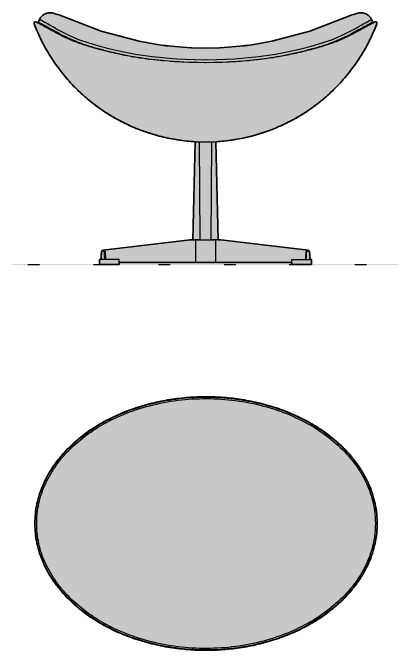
# Model space of a CAD drawing. Header units: millimetres. Extents: x 0 to 1281, y -640 to 417.
# Drawn here: x 0 to 639, y -640 to 417 of the extents above; entities that cross this region are included whole.
import ezdxf

# ---------------------------------------------------------------- set-up
doc = ezdxf.new("R2010")
doc.units = ezdxf.units.MM
doc.linetypes.add('Dots', pattern=[1, 0, -1])
doc.layers.add('Blocks', color=7, linetype='Continuous')
doc.layers.add('Blocks$Fill', color=7, linetype='Continuous', true_color=0xffffff)
for name, color, linetype, lineweight, true_color in [('Blocks$Inner', 7, 'Continuous', 25, 0x007f00), ('Blocks$Outline', 7, 'Continuous', 35, 0xff3f3f), ('Groud', 7, 'Dots', 25, 0x243775)]:
    doc.layers.add(name, color=color, linetype=linetype, lineweight=lineweight, true_color=true_color)

# ---------------------------------------------------------------- blocks, each defined once
blk = doc.blocks.new('EGG Ottoman Top')
at = {"layer": 'Blocks$Fill'}
blk.add_hatch(color=256, dxfattribs=at).paths.add_polyline_path([(0, 0), (0.1, 4.7), (0.3, 9.4), (0.6, 14.1), (1.1, 18.9), (1.8, 23.7), (2.6, 28.5), (3.6, 33.4), (4.7, 38.2), (6, 43.1), (7.5, 48), (9.1, 52.9), (11, 57.8), (12.9, 62.7), (15.1, 67.6), (17.4, 72.5), (19.9, 77.3), (22.6, 82.2), (25.5, 87), (28.5, 91.8), (31.7, 96.5), (35.1, 101.2), (38.6, 105.8), (42.4, 110.4), (46.3, 115), (50.3, 119.4), (54.6, 123.8), (58.9, 128.2), (63.5, 132.4), (68.2, 136.6), (73, 140.7), (78, 144.7), (83.1, 148.6), (88.4, 152.4), (93.8, 156), (99.3, 159.6), (104.9, 163.1), (110.7, 166.5), (116.5, 169.7), (122.5, 172.8), (128.5, 175.8), (134.6, 178.7), (140.9, 181.5), (147.1, 184.1), (153.5, 186.6), (159.9, 189), (166.3, 191.2), (172.8, 193.4), (179.4, 195.3), (185.9, 197.2), (192.5, 198.9), (199.1, 200.5), (205.7, 202), (212.4, 203.3), (219, 204.5), (225.6, 205.6), (232.2, 206.6), (238.8, 207.4), (245.3, 208.1), (258.3, 209.2), (271.2, 209.9), (283.8, 210.1), (296.5, 209.9), (309.3, 209.2), (322.4, 208.2), (328.9, 207.4), (335.5, 206.6), (342.1, 205.6), (348.7, 204.5), (355.3, 203.3), (361.9, 202), (368.6, 200.5), (375.2, 198.9), (381.8, 197.2), (388.3, 195.3), (394.9, 193.4), (401.4, 191.2), (407.8, 189), (414.2, 186.6), (420.6, 184.1), (426.8, 181.5), (433, 178.7), (439.2, 175.9), (445.2, 172.8), (451.2, 169.7), (457, 166.5), (462.8, 163.1), (468.4, 159.6), (473.9, 156.1), (479.3, 152.4), (484.6, 148.6), (489.7, 144.7), (494.7, 140.7), (499.5, 136.6), (504.2, 132.4), (508.8, 128.2), (513.1, 123.8), (517.4, 119.4), (521.4, 115), (525.3, 110.4), (529, 105.8), (532.6, 101.2), (536, 96.5), (539.2, 91.8), (542.2, 87), (545.1, 82.2), (547.8, 77.3), (550.3, 72.5), (552.6, 67.6), (554.8, 62.7), (556.7, 57.8), (558.5, 52.9), (560.2, 48), (561.7, 43.1), (563, 38.2), (564.1, 33.4), (565.1, 28.5), (565.9, 23.7), (566.5, 18.9), (567.1, 14.1), (567.4, 9.4), (567.6, 4.7), (567.7, 0), (567.6, -4.7), (567.4, -9.4), (567.1, -14.1), (566.5, -18.9), (565.9, -23.7), (565.1, -28.5), (564.1, -33.4), (563, -38.2), (561.7, -43.1), (560.2, -48), (558.5, -52.9), (556.7, -57.8), (554.8, -62.7), (552.6, -67.6), (550.3, -72.5), (547.8, -77.3), (545.1, -82.2), (542.2, -87), (539.2, -91.7), (536, -96.5), (532.6, -101.2), (529, -105.8), (525.3, -110.4), (521.4, -115), (517.4, -119.4), (513.1, -123.8), (508.8, -128.2), (504.2, -132.4), (499.5, -136.6), (494.7, -140.7), (489.7, -144.7), (484.6, -148.6), (479.3, -152.3), (473.9, -156), (468.4, -159.6), (462.8, -163.1), (457, -166.5), (451.2, -169.7), (445.2, -172.8), (439.2, -175.8), (433, -178.7), (426.8, -181.5), (420.6, -184.1), (414.2, -186.6), (407.8, -189), (401.4, -191.2), (394.9, -193.3), (388.3, -195.3), (381.8, -197.2), (375.2, -198.9), (368.6, -200.5), (362, -202), (355.3, -203.3), (348.7, -204.5), (342.1, -205.6), (335.5, -206.6), (328.9, -207.4), (322.4, -208.1), (309.4, -209.2), (296.5, -209.9), (283.8, -210.1), (271.2, -209.9), (258.3, -209.2), (245.3, -208.1), (238.8, -207.4), (232.2, -206.6), (225.6, -205.6), (219, -204.5), (212.4, -203.3), (205.7, -202), (199.1, -200.5), (192.5, -198.9), (185.9, -197.2), (179.4, -195.3), (172.8, -193.3), (166.3, -191.2), (159.9, -189), (153.5, -186.6), (147.1, -184.1), (140.9, -181.5), (134.7, -178.7), (128.5, -175.8), (122.5, -172.8), (116.5, -169.7), (110.7, -166.5), (104.9, -163.1), (99.3, -159.6), (93.8, -156), (88.4, -152.3), (83.1, -148.6), (78, -144.7), (73, -140.7), (68.2, -136.6), (63.5, -132.4), (58.9, -128.2), (54.6, -123.8), (50.3, -119.4), (46.3, -115), (42.4, -110.4), (38.6, -105.8), (35.1, -101.2), (31.7, -96.5), (28.5, -91.8), (25.5, -87), (22.6, -82.2), (19.9, -77.3), (17.4, -72.5), (15.1, -67.6), (12.9, -62.7), (11, -57.8), (9.1, -52.9), (7.5, -48), (6, -43.1), (4.7, -38.2), (3.6, -33.4), (2.6, -28.5), (1.8, -23.7), (1.1, -18.9), (0.6, -14.1), (0.3, -9.4), (0.1, -4.7)], flags=0)
at = {"layer": 'Blocks$Inner'}
for points, weights, knots in [([(0, 0), (0, 210.1), (283.8, 210.1), (567.7, 210.1), (567.7, 0), (567.7, 0), (567.7, 0)], [1, 0.707106781187, 1, 0.707106781187, 1, 0.999997740487, 0.999995481008], [-6.283185, -6.283185, -6.283185, -4.712389, -4.712389, -3.141593, -3.141593, -3.141581, -3.141581, -3.141581]), ([(567.7, 0), (567.7, 0), (567.7, 0), (567.7, -210.1), (283.8, -210.1), (0, -210.1), (0, 0)], [0.999995481008, 0.999997740487, 1, 0.707106781187, 1, 0.707106781187, 1], [-3.141581, -3.141581, -3.141581, -3.141568, -3.141568, -1.570772, -1.570772, 0.000024, 0.000024, 0.000024])]:
    blk.add_rational_spline(points, weights, degree=2, knots=knots, dxfattribs=at)
for points, knots in [([(0.5, 0), (0.5, 8), (1.1, 16), (4.1, 35.3), (7.1, 46.4), (15.5, 68.2), (20.9, 78.9), (33.9, 99.4), (41.6, 109.3), (59, 128), (68.7, 136.8), (89.9, 153.2), (101.4, 160.8), (125.9, 174.4), (139, 180.5), (166.2, 191), (180.3, 195.4), (209.5, 202.6), (224.4, 205.2), (254.7, 208.8), (270.1, 209.7), (300.8, 209.5), (316.1, 208.5), (346.4, 204.7), (361.3, 201.9), (390.3, 194.6), (404.4, 190), (431.5, 179.3), (444.4, 173.1), (468.7, 159.2), (480.1, 151.6), (501.1, 135), (510.7, 126.1), (527.7, 107.3), (535.2, 97.3), (548, 76.7), (553.2, 66), (561.3, 44.1), (564.1, 33), (566.7, 14.5), (567.2, 7.2), (567.2, 0)], [-6.283185, -6.283185, -6.283185, -6.283185, -6.168324, -6.168324, -6.005931, -6.005931, -5.843538, -5.843538, -5.681144, -5.681144, -5.518751, -5.518751, -5.356358, -5.356358, -5.193965, -5.193965, -5.031572, -5.031572, -4.869178, -4.869178, -4.706785, -4.706785, -4.544392, -4.544392, -4.381999, -4.381999, -4.219605, -4.219605, -4.057212, -4.057212, -3.894819, -3.894819, -3.732426, -3.732426, -3.570033, -3.570033, -3.407639, -3.407639, -3.245246, -3.245246, -3.141582, -3.141582, -3.141582, -3.141582]), ([(3, 0), (3, 7), (3.5, 14), (6, 32.3), (8.8, 43.5), (16.9, 65.3), (22.2, 76), (34.8, 96.2), (42, 105.9), (57.8, 123.2), (66, 131), (83.9, 145.7), (93.6, 152.6), (114.2, 165.3), (125.1, 171.1), (150.1, 182.5), (164.5, 187.8), (194.2, 196.6), (209.6, 200.1), (241, 205), (256.9, 206.5), (289, 207.4), (305.1, 206.8), (336.8, 203.7), (352.5, 201.1), (383.1, 194.1), (398, 189.6), (426.4, 178.8), (439.9, 172.5), (465.2, 158.5), (476.9, 150.8), (498.3, 134.1), (508.1, 125.1), (525.4, 106.3), (532.9, 96.4), (545.6, 75.9), (550.8, 65.3), (558.8, 43.7), (561.6, 32.7), (564.2, 14.4), (564.7, 7.2), (564.7, 0)], [-6.283185, -6.283185, -6.283185, -6.283185, -6.180992, -6.180992, -6.01601, -6.01601, -5.851799, -5.851799, -5.692451, -5.692451, -5.549418, -5.549418, -5.406385, -5.406385, -5.263352, -5.263352, -5.092577, -5.092577, -4.921803, -4.921803, -4.751029, -4.751029, -4.580254, -4.580254, -4.40948, -4.40948, -4.238705, -4.238705, -4.069076, -4.069076, -3.902121, -3.902121, -3.736045, -3.736045, -3.571973, -3.571973, -3.409194, -3.409194, -3.246303, -3.246303, -3.141582, -3.141582, -3.141582, -3.141582]), ([(567.2, 0), (567.2, -7.2), (566.7, -14.5), (564.1, -32.9), (561.3, -44.1), (553.2, -66), (548, -76.7), (535.2, -97.3), (527.7, -107.3), (510.7, -126.1), (501.1, -135), (480.1, -151.6), (468.7, -159.2), (444.4, -173.1), (431.5, -179.3), (404.4, -190), (390.3, -194.6), (361.3, -201.9), (346.4, -204.7), (316.1, -208.5), (300.8, -209.5), (270.1, -209.6), (254.7, -208.8), (224.4, -205.2), (209.5, -202.6), (180.3, -195.4), (166.2, -191), (139, -180.5), (125.9, -174.4), (101.4, -160.8), (89.9, -153.2), (68.7, -136.8), (59, -128), (41.6, -109.3), (33.9, -99.4), (20.9, -78.9), (15.5, -68.2), (7.1, -46.4), (4.1, -35.3), (1.1, -16), (0.5, -8), (0.5, 0)], [-3.141582, -3.141582, -3.141582, -3.141582, -3.037917, -3.037917, -2.875524, -2.875524, -2.713131, -2.713131, -2.550738, -2.550738, -2.388344, -2.388344, -2.225951, -2.225951, -2.063558, -2.063558, -1.901165, -1.901165, -1.738772, -1.738772, -1.576378, -1.576378, -1.413985, -1.413985, -1.251592, -1.251592, -1.089199, -1.089199, -0.926806, -0.926806, -0.764412, -0.764412, -0.602019, -0.602019, -0.439626, -0.439626, -0.277233, -0.277233, -0.11484, -0.11484, 0.000022, 0.000022, 0.000022, 0.000022]), ([(564.7, 0), (564.7, -7.2), (564.2, -14.4), (561.6, -32.7), (558.8, -43.7), (550.8, -65.3), (545.6, -75.9), (532.9, -96.3), (525.4, -106.2), (508.1, -125.1), (498.3, -134.1), (476.9, -150.8), (465.2, -158.5), (439.9, -172.5), (426.4, -178.8), (398, -189.6), (383.1, -194.1), (352.5, -201.1), (336.8, -203.7), (305.1, -206.8), (289, -207.4), (256.9, -206.5), (241, -205), (209.6, -200.1), (194.2, -196.6), (164.5, -187.8), (150.1, -182.5), (125.1, -171.1), (114.2, -165.3), (93.6, -152.6), (83.9, -145.7), (66, -131), (57.8, -123.2), (42, -105.9), (34.8, -96.2), (22.2, -76), (16.9, -65.3), (8.8, -43.5), (6, -32.3), (3.5, -14), (3, -7), (3, 0)], [-3.141582, -3.141582, -3.141582, -3.141582, -3.036861, -3.036861, -2.87397, -2.87397, -2.711191, -2.711191, -2.547118, -2.547118, -2.381042, -2.381042, -2.214088, -2.214088, -2.044458, -2.044458, -1.873684, -1.873684, -1.702909, -1.702909, -1.532135, -1.532135, -1.361361, -1.361361, -1.190586, -1.190586, -1.019812, -1.019812, -0.876779, -0.876779, -0.733745, -0.733745, -0.590712, -0.590712, -0.431364, -0.431364, -0.267153, -0.267153, -0.102171, -0.102171, 0.000022, 0.000022, 0.000022, 0.000022])]:
    blk.add_open_spline(points, degree=3, knots=knots, dxfattribs=at)
at = {"layer": 'Blocks$Outline'}
blk.add_rational_spline([(0, 0), (0, 210.1), (283.8, 210.1), (567.7, 210.1), (567.7, 0), (567.7, 0), (567.7, 0), (567.7, 0), (567.7, 0), (567.7, -210.1), (283.8, -210.1), (0, -210.1), (0, 0)], [1, 0.707106781187, 1, 0.707106781187, 1, 0.999997740487, 0.999995481008, 0.999997740487, 1, 0.707106781187, 1, 0.707110216399, 0.999993129656], degree=2, knots=[-6.283185, -6.283185, -6.283185, -4.712389, -4.712389, -3.141593, -3.141593, -3.141581, -3.141581, -3.141568, -3.141568, -1.570772, -1.570772, 0.000006, 0.000006, 0.000006], dxfattribs=at)
blk = doc.blocks.new('EGG Ottoman Front')
at = {"layer": 'Blocks$Fill'}
blk.add_hatch(color=256, dxfattribs=at).paths.add_polyline_path([(78.1, 412.8), (76.8, 413.4), (66.7, 416.5), (66, 416.6), (65.7, 416.7), (65.3, 416.8), (65, 416.8), (64.6, 416.9), (64.3, 416.9), (63.9, 416.9), (63.5, 417), (63.1, 417), (62.6, 417), (62.2, 417), (61.8, 417), (61.3, 417), (60.9, 417), (60.5, 416.9), (60.1, 416.9), (59.6, 416.8), (59.2, 416.8), (58.8, 416.7), (58.4, 416.6), (57.9, 416.6), (57.5, 416.5), (57.1, 416.4), (56.7, 416.3), (56.3, 416.1), (55.8, 416), (55.4, 415.9), (55, 415.7), (54.6, 415.6), (54.2, 415.4), (53.8, 415.2), (53.5, 415), (53.1, 414.8), (52.7, 414.6), (52.3, 414.4), (51.9, 414.2), (51.6, 414), (51.2, 413.8), (50.8, 413.5), (50.3, 413.1), (49.8, 412.8), (49.3, 412.4), (48.8, 411.9), (48.3, 411.5), (47.9, 411), (47.4, 410.6), (47, 410.1), (46.6, 409.6), (46.2, 409.1), (45.8, 408.6), (45.4, 408), (45.1, 407.5), (44.7, 406.9), (44.4, 406.4), (41.9, 401.2), (41.4, 400.2), (39.5, 401.3), (38.7, 401.7), (38.2, 402), (37.8, 402.1), (37.4, 402.3), (37.3, 402.3), (37.1, 402.4), (36.8, 402.2), (35.9, 401.8), (35.8, 401.6), (35.8, 401.4), (35.7, 401.3), (35.7, 401.1), (35.6, 400.9), (35.6, 400.7), (35.6, 400.6), (35.5, 400.4), (35.5, 400.2), (35.5, 400), (35.5, 399.9), (35.5, 399.7), (35.5, 399.5), (35.4, 399.4), (35.4, 399.2), (35.4, 399), (39.3, 389.4), (43.4, 379.9), (48, 370.4), (52.9, 361), (55.5, 356.3), (58.2, 351.7), (61, 347.1), (63.9, 342.5), (66.8, 338), (69.9, 333.5), (73, 329.1), (76.3, 324.7), (79.6, 320.3), (83, 316), (86.5, 311.7), (90.1, 307.5), (93.8, 303.3), (97.5, 299.3), (101.4, 295.2), (105.3, 291.3), (109.3, 287.4), (113.4, 283.5), (117.5, 279.8), (121.7, 276.1), (126, 272.4), (130.4, 268.9), (134.8, 265.5), (139.3, 262.1), (143.9, 258.8), (148.5, 255.6), (153.2, 252.4), (157.9, 249.4), (162.7, 246.5), (167.5, 243.6), (172.4, 240.8), (177.4, 238.2), (182.3, 235.6), (187.3, 233.1), (192.4, 230.7), (197.5, 228.4), (202.6, 226.2), (207.8, 224.1), (212.9, 222.1), (218.1, 220.2), (223.4, 218.5), (228.6, 216.8), (233.8, 215.2), (239.1, 213.7), (244.4, 212.3), (249.7, 211), (255, 209.8), (260.3, 208.6), (265.6, 207.6), (270.8, 206.7), (276.1, 205.9), (281.4, 205.2), (291.9, 204.1), (302.4, 203.3), (298.8, 40.7), (294.3, 40.7), (294.2, 40.7), (294.2, 40.7), (294.2, 40.7), (294.1, 40.7), (149.6, 23.3), (149.5, 23.2), (149.5, 23.2), (149.4, 23.2), (149.3, 23.2), (149.3, 23.2), (149.2, 23.2), (149.2, 23.2), (149.1, 23.2), (149.1, 23.1), (149, 23.1), (149, 23.1), (148.9, 23.1), (148.9, 23), (148.8, 23), (148.8, 23), (148.7, 23), (148.7, 22.9), (148.6, 22.9), (148.6, 22.9), (148.5, 22.8), (148.5, 22.8), (148.4, 22.8), (148.4, 22.7), (148.3, 22.7), (148.3, 22.7), (148.2, 22.6), (148.2, 22.6), (148.2, 22.5), (148.1, 22.5), (148.1, 22.4), (148, 22.4), (148, 22.3), (147.9, 22.3), (147.9, 22.2), (147.9, 22.2), (147.8, 22.1), (147.8, 22.1), (147.8, 22), (147.7, 22), (147.7, 21.9), (147.6, 21.8), (147.6, 21.8), (147.6, 21.7), (147.5, 21.7), (147.5, 21.5), (147.4, 21.4), (147.4, 21.3), (147.3, 21.1), (147.3, 21), (147.2, 20.8), (147.2, 20.7), (147.1, 20.6), (147.1, 20.4), (147.1, 20.3), (147.1, 20), (147.1, 19.9), (147.1, 19.9), (147.1, 19.7), (147, 19.5), (146.4, 11), (146.3, 8.2), (143.9, 8.2), (143.9, 0), (176.5, 0), (176.5, 3.1), (298.7, 3.1), (298.7, 3.1), (340.6, 3.1), (340.6, 3.1), (462.8, 3.1), (462.8, 0), (495.4, 0), (495.4, 8.2), (493.1, 8.2), (492.3, 19.5), (492.3, 19.7), (492.3, 19.9), (492.3, 19.9), (492.2, 20), (492.2, 20.3), (492.2, 20.4), (492.2, 20.6), (492.2, 20.7), (492.1, 20.8), (492.1, 21), (492, 21.1), (492, 21.3), (491.9, 21.4), (491.9, 21.5), (491.8, 21.7), (491.8, 21.7), (491.7, 21.8), (491.7, 21.8), (491.7, 21.9), (491.6, 22), (491.6, 22), (491.6, 22.1), (491.5, 22.1), (491.5, 22.2), (491.4, 22.2), (491.4, 22.3), (491.4, 22.3), (491.3, 22.4), (491.3, 22.4), (491.2, 22.5), (491.2, 22.5), (491.1, 22.6), (491.1, 22.6), (491, 22.7), (491, 22.7), (491, 22.7), (490.9, 22.8), (490.9, 22.8), (490.8, 22.8), (490.8, 22.9), (490.7, 22.9), (490.7, 22.9), (490.6, 23), (490.6, 23), (490.5, 23), (490.5, 23), (490.4, 23.1), (490.4, 23.1), (490.3, 23.1), (490.3, 23.1), (490.2, 23.2), (490.2, 23.2), (490.1, 23.2), (490, 23.2), (490, 23.2), (489.9, 23.2), (489.9, 23.2), (489.8, 23.2), (489.7, 23.3), (345.2, 40.7), (345.2, 40.7), (345.2, 40.7), (345.1, 40.7), (345.1, 40.7), (340.5, 40.7), (337, 203.3), (347.4, 204.1), (357.9, 205.2), (363.2, 205.9), (368.5, 206.7), (373.8, 207.6), (379.1, 208.6), (384.4, 209.8), (389.7, 211), (394.9, 212.3), (400.2, 213.7), (405.5, 215.2), (410.7, 216.8), (416, 218.5), (421.2, 220.2), (426.4, 222.1), (431.6, 224.1), (436.7, 226.2), (441.9, 228.4), (446.9, 230.7), (452, 233.1), (457, 235.6), (462, 238.2), (466.9, 240.8), (471.8, 243.6), (476.6, 246.5), (481.4, 249.4), (486.2, 252.4), (490.8, 255.6), (495.5, 258.8), (500, 262.1), (504.5, 265.5), (508.9, 268.9), (513.3, 272.4), (517.6, 276.1), (521.8, 279.8), (526, 283.5), (530, 287.4), (534, 291.3), (538, 295.2), (541.8, 299.3), (545.6, 303.3), (549.2, 307.5), (552.8, 311.7), (556.3, 316), (559.7, 320.3), (563.1, 324.7), (566.3, 329.1), (569.4, 333.5), (572.5, 338), (575.5, 342.5), (578.3, 347.1), (581.1, 351.7), (583.8, 356.3), (586.4, 361), (591.3, 370.4), (595.9, 379.9), (600.1, 389.4), (603.9, 399), (603.9, 399), (603.9, 399.2), (603.9, 399.4), (603.9, 399.5), (603.9, 399.7), (603.9, 399.9), (603.8, 400), (603.8, 400.2), (603.8, 400.4), (603.8, 400.6), (603.7, 400.7), (603.7, 400.9), (603.7, 401.1), (603.6, 401.3), (603.6, 401.4), (603.5, 401.6), (603.4, 401.8), (602.2, 402.4), (602.1, 402.3), (601.9, 402.3), (601.5, 402.1), (601.2, 402), (600.6, 401.7), (599.3, 401), (597.9, 400.2), (597.4, 401.2), (594.9, 406.4), (594.6, 406.9), (594.3, 407.5), (593.9, 408), (593.6, 408.6), (593.2, 409.1), (592.8, 409.6), (592.4, 410.1), (591.9, 410.6), (591.5, 411), (591, 411.5), (590.5, 411.9), (590, 412.4), (589.5, 412.8), (589, 413.1), (588.5, 413.5), (588.1, 413.8), (587.8, 414), (587.4, 414.2), (587, 414.4), (586.7, 414.6), (586.3, 414.8), (585.9, 415), (585.5, 415.2), (585.1, 415.4), (584.7, 415.6), (584.3, 415.7), (583.9, 415.9), (583.5, 416), (583.1, 416.1), (582.7, 416.3), (582.3, 416.4), (581.8, 416.5), (581.4, 416.6), (581, 416.6), (580.6, 416.7), (580.1, 416.8), (579.7, 416.8), (579.3, 416.9), (578.9, 416.9), (578.4, 417), (578, 417), (577.6, 417), (577.1, 417), (576.7, 417), (576.3, 417), (575.8, 417), (575.4, 416.9), (575.1, 416.9), (574.7, 416.9), (574.4, 416.8), (574, 416.8), (573.7, 416.7), (573.3, 416.6), (572.6, 416.5), (562.5, 413.4), (561.2, 412.8), (492.7, 386.5), (429.9, 369.8), (400, 364.5), (392.7, 363.4), (376.5, 361.4), (342.8, 359), (319.7, 358.6), (296.5, 359), (288.8, 359.4), (262.9, 361.4), (239.4, 364.5), (209.4, 369.8), (146.6, 386.5)], flags=0)
at = {"layer": 'Blocks$Inner'}
for p, q in [((196.5, 344.4), (197, 344.3)), ((442.9, 344.4), (442.3, 344.3)), ((302.4, 203.3), (298.8, 40.7)), ((309.3, 203), (310.2, 40.7)), ((329.1, 40.7), (330, 203)), ((337, 203.3), (340.5, 40.7)), ((301.6, 40.7), (337.8, 40.7)), ((147.1, 20), (147.1, 20.3)), ((492.2, 20), (492.2, 20.3))]:
    blk.add_line(p, q, dxfattribs=at)
for points in [[(66.7, 416.5), (76.8, 413.4), (78.1, 412.8), (146.6, 386.5), (209.4, 369.8), (239.4, 364.5), (246.6, 363.4), (250.2, 363), (251.9, 362.7), (253.6, 362.5), (255.2, 362.3), (256.7, 362.2), (257.3, 362.1), (257.7, 362.1), (262.9, 361.4), (288.8, 359.4), (296.5, 359), (319.7, 358.6), (342.8, 359), (350.6, 359.4), (376.5, 361.4), (381.6, 362.1), (382, 362.1), (382.7, 362.2), (384.1, 362.3), (385.7, 362.5), (387.4, 362.7), (389.1, 363), (392.7, 363.4), (400, 364.5), (429.9, 369.8), (492.7, 386.5), (561.2, 412.8), (562.5, 413.4), (572.6, 416.5)], [(37.1, 402.4), (36.8, 402.2), (36.5, 402.1), (36.2, 401.9), (35.9, 401.8)], [(47.9, 404), (46, 404.9), (44.1, 405.8)], [(53.4, 401), (50.4, 402.7), (47.9, 404)], [(586, 401), (588.9, 402.7), (591.4, 404)], [(591.4, 404), (593.3, 404.9), (595.2, 405.8)], [(603.4, 401.8), (603.1, 401.9), (602.8, 402.1), (602.5, 402.2), (602.2, 402.4)], [(41.9, 401.2), (41.4, 400.2)], [(61.2, 396.6), (57, 399), (53.4, 401)], [(72.1, 390.6), (66.3, 393.8), (61.3, 396.6)], [(567.2, 390.6), (573, 393.8), (578, 396.6)], [(578.1, 396.6), (582.4, 399), (585.9, 401)], [(597.4, 401.2), (597.9, 400.2)], [(72.1, 390.6), (78.7, 387), (93.1, 379.7), (109, 372.9), (126.3, 366.9), (144.5, 361.5), (163.7, 356.6), (184.3, 352), (203.6, 348.4), (231.2, 344.5), (271.7, 340.8), (316.1, 339.2), (319.7, 339.3), (323.3, 339.2), (367.6, 340.8), (408.2, 344.5), (435.7, 348.4), (455.1, 352), (475.6, 356.6), (494.9, 361.5), (513.1, 366.9), (530.3, 372.9), (546.2, 379.7), (560.7, 387), (567.2, 390.6)], [(258.9, 336.7), (252.1, 337.2), (246.6, 337.7), (241.2, 338.2), (235.8, 338.8), (230.4, 339.4), (225, 340.1), (219.6, 340.8), (217.9, 341), (209, 342.3)], [(430.3, 342.3), (421.4, 341), (419.7, 340.8), (414.3, 340.1), (409, 339.4), (403.6, 338.8), (398.2, 338.2), (392.7, 337.7), (387.3, 337.2), (380.5, 336.7)], [(375.3, 336.2), (373.1, 336.1), (370.8, 335.9), (368.6, 335.8), (366.4, 335.6), (364.2, 335.5), (362, 335.4), (359.8, 335.2), (357.6, 335.1), (355.3, 335), (347.9, 334.7), (347.9, 334.7), (347.8, 334.7), (347.8, 334.7), (347.7, 334.7), (345.9, 334.6), (335.1, 334.3), (333.8, 334.3), (320.9, 334.1), (319.7, 334.1), (318.5, 334.1), (305.6, 334.3), (304.2, 334.3), (293.4, 334.6), (291.6, 334.7), (291.6, 334.7), (291.5, 334.7), (291.5, 334.7), (291.4, 334.7), (284, 335), (281.8, 335.1), (279.6, 335.2), (277.3, 335.4), (275.1, 335.5), (272.9, 335.6), (270.7, 335.8), (268.5, 335.9), (266.3, 336.1), (264, 336.2)], [(149.6, 23.3), (294.1, 40.7)], [(294.3, 40.7), (301.6, 40.7), (303, 38.7), (303, 20.9), (303, 3.1)], [(345.1, 40.7), (337.8, 40.7), (336.3, 38.7), (336.3, 20.9), (336.3, 3.1)], [(489.8, 23.3), (345.2, 40.7)], [(147, 19.5), (146.4, 11), (146.3, 8.1)], [(152.6, 8.2), (152.6, 8.5), (152.3, 14), (151.9, 19.5)], [(486.7, 8.2), (486.7, 8.5), (487.1, 14), (487.4, 19.5)], [(492.3, 19.5), (492.9, 11), (493.1, 8.1)], [(462.8, 3.1), (336.3, 3.1), (303, 3.1), (176.5, 3.1)]]:
    blk.add_lwpolyline(points, dxfattribs=at)
for points in [[(143.9, 8.2), (143.9, 0), (176.5, 0), (176.5, 8.2)], [(495.4, 8.2), (495.4, 0), (462.8, 0), (462.8, 8.2)]]:
    blk.add_lwpolyline(points, close=True, dxfattribs=at)
for points, knots in [([(44.1, 405.8), (44.9, 407.3), (46.8, 410.2), (51.2, 414.1), (55.9, 416.3), (60.5, 417), (63.7, 417), (65.8, 416.7), (66.7, 416.5)], [6.059659, 6.059659, 6.059659, 6.059659, 6.2263256, 6.3929923, 6.6152145, 6.7263256, 6.8374367, 6.9275603, 6.9275603, 6.9275603, 6.9275603]), ([(572.6, 416.5), (573.6, 416.7), (575.6, 417), (578.9, 417), (583.4, 416.3), (588.2, 414.1), (592.5, 410.2), (594.4, 407.3), (595.2, 405.8)], [530.8592547, 530.8592547, 530.8592547, 530.8592547, 530.9493783, 531.0604894, 531.1716005, 531.3938227, 531.5604894, 531.7271561, 531.7271561, 531.7271561, 531.7271561]), ([(35.9, 401.8), (35.6, 400.9), (35.4, 399.9), (35.4, 399), (35.4, 399)], [949.751665731, 949.751665731, 949.751665731, 949.751665731, 949.755927094, 949.755977837, 949.755977837, 949.755977837, 949.755977837]), ([(40.6, 400.7), (40.4, 400.8), (40, 401), (39.4, 401.4), (39, 401.6), (38.7, 401.7)], [948.33416314, 948.33416314, 948.33416314, 948.33416314, 948.33862198, 948.34308626, 948.34984904, 948.34984904, 948.34984904, 948.34984904]), ([(600.6, 401.7), (600.4, 401.6), (600, 401.4), (599.4, 401), (599, 400.8), (598.8, 400.7)], [736.02358435, 736.02358435, 736.02358435, 736.02358435, 736.03034713, 736.03481142, 736.03927026, 736.03927026, 736.03927026, 736.03927026]), ([(603.9, 399), (603.9, 399), (603.9, 399.9), (603.8, 400.9), (603.4, 401.8)], [734.617455557, 734.617455557, 734.617455557, 734.617455557, 734.6175063, 734.621767663, 734.621767663, 734.621767663, 734.621767663]), ([(47, 397.2), (46.8, 397.3), (46.5, 397.4), (45.9, 397.8), (45.1, 398.2), (44.2, 398.7), (43.1, 399.3), (42.1, 399.9), (41.2, 400.4), (40.8, 400.6), (40.6, 400.7)], [948.29845413, 948.29845413, 948.29845413, 948.29845413, 948.30068099, 948.30291314, 948.30737742, 948.31184171, 948.31630599, 948.32523457, 948.32969885, 948.33416314, 948.33416314, 948.33416314, 948.33416314]), ([(250.3, 337.3), (249, 337.5), (244.4, 338), (236.1, 338.8), (225.2, 340.1), (214.5, 341.6), (203.8, 343.3), (189.9, 345.7), (173, 349.3), (153.5, 354), (134.9, 359.1), (120.2, 363.6), (109, 367.7), (101, 370.9), (94.6, 373.7), (89.7, 376), (82.6, 379.5), (72.6, 384.8), (63.7, 389.8), (57.7, 393), (53.8, 395.1), (50.5, 397), (47.7, 398.5), (45.4, 399.7), (43.1, 400.8), (42.1, 401.1), (41.9, 401.2)], [0.5898573, 0.5898573, 0.5898573, 0.5898573, 0.59375, 0.6077586, 0.6217672, 0.6357759, 0.6497845, 0.6637931, 0.6918103, 0.7198276, 0.7478448, 0.7758621, 0.7898707, 0.8038793, 0.8178879, 0.8248922, 0.8318966, 0.8599138, 0.887931, 0.9019397, 0.9159483, 0.9299569, 0.9439655, 0.9579741, 0.9719828, 1, 1, 1, 1]), ([(57.1, 391.7), (56.1, 392.2), (54.2, 393.2), (51.5, 394.7), (49.5, 395.8), (48, 396.6), (47.3, 397), (47, 397.2)], [948.26274407, 948.26274407, 948.26274407, 948.26274407, 948.27166842, 948.28059699, 948.28952556, 948.29398984, 948.29845413, 948.29845413, 948.29845413, 948.29845413]), ([(70.7, 384.3), (69.4, 385), (66.9, 386.3), (63.4, 388.2), (60.1, 390), (58.1, 391.1), (57.1, 391.7)], [948.22703334, 948.22703334, 948.22703334, 948.22703334, 948.23595835, 948.24488692, 948.25381549, 948.26274407, 948.26274407, 948.26274407, 948.26274407]), ([(597.4, 401.2), (597.2, 401.1), (596.3, 400.8), (594, 399.7), (591.7, 398.5), (588.9, 397), (585.5, 395.1), (581.6, 393), (575.6, 389.8), (566.8, 384.8), (556.8, 379.5), (549.6, 376), (544.7, 373.7), (538.3, 370.9), (530.3, 367.7), (519.1, 363.6), (504.4, 359.1), (485.8, 354), (466.4, 349.3), (449.4, 345.7), (435.5, 343.3), (424.9, 341.6), (414.1, 340.1), (403.3, 338.8), (395, 338), (390.3, 337.5), (389, 337.3)], [536.786815, 536.786815, 536.786815, 536.786815, 536.8148323, 536.8288409, 536.8428495, 536.8568581, 536.8708668, 536.8848754, 536.898884, 536.9269012, 536.9549185, 536.9619228, 536.9689271, 536.9829357, 536.9969443, 537.010953, 537.0389702, 537.0669874, 537.0950047, 537.1230219, 537.1370306, 537.1510392, 537.1650478, 537.1790564, 537.193065, 537.1969577, 537.1969577, 537.1969577, 537.1969577]), ([(582.3, 391.7), (581.3, 391.1), (579.2, 390), (576, 388.2), (572.5, 386.3), (569.9, 385), (568.6, 384.3)], [736.11068933, 736.11068933, 736.11068933, 736.11068933, 736.1196179, 736.12854647, 736.13747504, 736.14640006, 736.14640006, 736.14640006, 736.14640006]), ([(592.3, 397.2), (592, 397), (591.3, 396.6), (589.8, 395.8), (587.8, 394.7), (585.2, 393.2), (583.3, 392.2), (582.3, 391.7)], [736.07497926, 736.07497926, 736.07497926, 736.07497926, 736.07944355, 736.08390784, 736.09283641, 736.10176498, 736.11068933, 736.11068933, 736.11068933, 736.11068933]), ([(598.8, 400.7), (598.6, 400.6), (598.1, 400.4), (597.2, 399.9), (596.2, 399.3), (595.1, 398.7), (594.3, 398.2), (593.5, 397.8), (592.8, 397.4), (592.5, 397.3), (592.3, 397.2)], [736.03927026, 736.03927026, 736.03927026, 736.03927026, 736.04373454, 736.04819883, 736.0571274, 736.06159169, 736.06605597, 736.07052026, 736.0727524, 736.07497926, 736.07497926, 736.07497926, 736.07497926]), ([(88, 375.5), (84.8, 376.9), (80.3, 379.1), (74.7, 382.1), (72, 383.6), (70.7, 384.3)], [948.19132184, 948.19132184, 948.19132184, 948.19132184, 948.2091762, 948.21810477, 948.22703334, 948.22703334, 948.22703334, 948.22703334]), ([(568.6, 384.3), (567.3, 383.6), (564.7, 382.1), (559, 379.1), (554.5, 376.9), (551.4, 375.5)], [736.14640006, 736.14640006, 736.14640006, 736.14640006, 736.15532863, 736.1642572, 736.18211155, 736.18211155, 736.18211155, 736.18211155]), ([(108.1, 367.2), (104.6, 368.4), (97.6, 371.1), (91.1, 374), (88, 375.5)], [948.15560961, 948.15560961, 948.15560961, 948.15560961, 948.1734647, 948.19132184, 948.19132184, 948.19132184, 948.19132184]), ([(551.4, 375.5), (548.2, 374), (541.7, 371.1), (534.8, 368.4), (531.2, 367.2)], [736.18211155, 736.18211155, 736.18211155, 736.18211155, 736.1999687, 736.21782378, 736.21782378, 736.21782378, 736.21782378]), ([(209, 342.3), (208.2, 342.4), (198.2, 344), (179.5, 347.4), (162.6, 351.4), (154.4, 353.4)], [948.00939961, 948.00939961, 948.00939961, 948.00939961, 948.0127545, 948.04846879, 948.08418307, 948.08418307, 948.08418307, 948.08418307]), ([(485, 353.4), (476.8, 351.4), (459.8, 347.4), (441.1, 344), (431.2, 342.4), (430.3, 342.3)], [736.28925032, 736.28925032, 736.28925032, 736.28925032, 736.32496461, 736.36067889, 736.36403378, 736.36403378, 736.36403378, 736.36403378]), ([(310.2, 40.7), (308.7, 40.7), (305.6, 40.7), (302.9, 40.7), (301.6, 40.7)], [160.6525567, 160.6525567, 160.6525567, 160.6525567, 161.1525567, 161.6525027, 161.6525027, 161.6525027, 161.6525027]), ([(337.8, 40.7), (336.5, 40.7), (333.7, 40.7), (330.7, 40.7), (329.1, 40.7)], [197.8257202, 197.8257202, 197.8257202, 197.8257202, 198.3256661, 198.8256661, 198.8256661, 198.8256661, 198.8256661]), ([(147.1, 20.3), (147.1, 20.5), (147.2, 20.9), (147.5, 21.6), (148.1, 22.7), (149, 23.2), (149.6, 23.3)], [0.243627, 0.243627, 0.243627, 0.243627, 0.368627, 0.493627, 0.743627, 1.243627, 1.243627, 1.243627, 1.243627]), ([(149, 22.3), (148.7, 22.2), (148.4, 22.1), (147.8, 21.6), (147.5, 21.3), (147.3, 20.8), (147.2, 20.4), (147.1, 20.2), (147.1, 20)], [11.8447102, 11.8447102, 11.8447102, 11.8447102, 11.9800208, 11.993538, 12.1139587, 12.1409089, 12.1679037, 12.2220274, 12.2220274, 12.2220274, 12.2220274]), ([(151.7, 20.5), (151.7, 20.6), (151.6, 20.8), (151.4, 21.2), (151.2, 21.6), (150.8, 21.9), (150.5, 22.1), (150.2, 22.2), (149.9, 22.3)], [11.4637558, 11.4637558, 11.4637558, 11.4637558, 11.4907317, 11.5176797, 11.6247039, 11.6516241, 11.6786592, 11.7869325, 11.7869325, 11.7869325, 11.7869325]), ([(150.6, 23.3), (151.1, 23.2), (151.8, 22.9), (152.6, 21.9), (152.9, 21.3), (153, 20.9)], [2.243627, 2.243627, 2.243627, 2.243627, 2.743627, 2.993627, 3.243627, 3.243627, 3.243627, 3.243627]), ([(488.7, 23.3), (488.2, 23.2), (487.5, 22.9), (486.7, 21.9), (486.4, 21.3), (486.3, 20.9)], [2.243627, 2.243627, 2.243627, 2.243627, 2.743627, 2.993627, 3.243627, 3.243627, 3.243627, 3.243627]), ([(487.6, 20.5), (487.6, 20.6), (487.7, 20.8), (487.9, 21.2), (488.2, 21.6), (488.5, 21.9), (488.8, 22.1), (489.2, 22.2), (489.4, 22.3)], [11.4637558, 11.4637558, 11.4637558, 11.4637558, 11.4907317, 11.5176797, 11.6247039, 11.6516241, 11.6786592, 11.7869325, 11.7869325, 11.7869325, 11.7869325]), ([(492.2, 20.3), (492.2, 20.5), (492.1, 20.9), (491.9, 21.6), (491.2, 22.7), (490.3, 23.2), (489.7, 23.3)], [0.243627, 0.243627, 0.243627, 0.243627, 0.368627, 0.493627, 0.743627, 1.243627, 1.243627, 1.243627, 1.243627]), ([(490.3, 22.3), (490.6, 22.2), (491, 22.1), (491.5, 21.6), (491.8, 21.3), (492, 20.8), (492.2, 20.4), (492.2, 20.2), (492.2, 20)], [11.8447102, 11.8447102, 11.8447102, 11.8447102, 11.9800208, 11.993538, 12.1139587, 12.1409089, 12.1679037, 12.2220274, 12.2220274, 12.2220274, 12.2220274]), ([(153.3, 19.5), (153.3, 19.3), (153.4, 18.8), (153.4, 17.7), (153.5, 15.8), (153.7, 13), (153.9, 10.3), (154, 8.7), (154, 8.2)], [5.2436266, 5.2436266, 5.2436266, 5.2436266, 5.2936266, 5.3436266, 5.4436266, 5.6436266, 5.8436266, 5.9377934, 5.9377934, 5.9377934, 5.9377934]), ([(486, 19.5), (486, 19.3), (486, 18.8), (485.9, 17.7), (485.8, 15.8), (485.6, 13), (485.4, 10.3), (485.3, 8.7), (485.3, 8.2)], [5.2436266, 5.2436266, 5.2436266, 5.2436266, 5.2936266, 5.3436266, 5.4436266, 5.6436266, 5.8436266, 5.9377934, 5.9377934, 5.9377934, 5.9377934])]:
    blk.add_open_spline(points, degree=3, knots=knots, dxfattribs=at)
for points, degree in [([(37.8, 402.1), (37.5, 402.2), (37.3, 402.3), (37.1, 402.4)], 3), ([(38.7, 401.7), (38.3, 401.9), (38, 402), (37.8, 402.1)], 3), ([(41.9, 401.2), (44.1, 405.8)], 1), ([(595.2, 405.8), (597.4, 401.2)], 1), ([(601.5, 402.1), (601.3, 402), (601.1, 401.9), (600.6, 401.7)], 3), ([(602.2, 402.4), (602, 402.3), (601.8, 402.2), (601.5, 402.1)], 3), ([(105.6, 369.1), (104.5, 369.5), (103.4, 369.9), (102.3, 370.4)], 3), ([(533.7, 369.1), (534.8, 369.5), (535.9, 369.9), (537, 370.4)], 3), ([(130.4, 359.9), (122.7, 362.2), (115.2, 364.6), (108.1, 367.2)], 3), ([(154.4, 353.4), (146.1, 355.5), (138.1, 357.7), (130.4, 359.9)], 3), ([(508.9, 359.9), (501.2, 357.7), (493.2, 355.5), (485, 353.4)], 3), ([(531.2, 367.2), (524.1, 364.6), (516.7, 362.2), (508.9, 359.9)], 3), ([(173, 349.4), (173.5, 349.3), (174.1, 349.2), (174.6, 349)], 3), ([(466.4, 349.4), (465.8, 349.3), (465.3, 349.2), (464.7, 349)], 3), ([(185.3, 346.8), (185.9, 346.6), (186.5, 346.5), (187.1, 346.4)], 3), ([(197.9, 344.3), (198.5, 344.2), (199.2, 344.1), (199.8, 344)], 3), ([(210.8, 342.2), (211.5, 342.1), (212.1, 342), (212.8, 341.9)], 3), ([(223.9, 340.3), (224.6, 340.2), (225.3, 340.2), (226.1, 340.1)], 3), ([(415.4, 340.3), (414.7, 340.2), (414, 340.2), (413.3, 340.1)], 3), ([(428.6, 342.2), (427.9, 342.1), (427.2, 342), (426.5, 341.9)], 3), ([(441.5, 344.3), (440.8, 344.2), (440.2, 344.1), (439.5, 344)], 3), ([(454.1, 346.8), (453.5, 346.6), (452.9, 346.5), (452.3, 346.4)], 3), ([(264, 336.2), (262.1, 336.4), (260.5, 336.5), (258.9, 336.7)], 3), ([(380.5, 336.7), (378.9, 336.5), (377.2, 336.4), (375.3, 336.2)], 3), ([(294.1, 40.7), (294.2, 40.7), (294.2, 40.7), (294.3, 40.7)], 3), ([(345.2, 40.7), (345.2, 40.7), (345.1, 40.7), (345.1, 40.7)], 3), ([(149.6, 23.3), (149.8, 23.3), (150.1, 23.3), (150.5, 23.3), (150.6, 23.3)], 3), ([(489.7, 23.3), (489.6, 23.3), (489.2, 23.3), (488.9, 23.3), (488.7, 23.3)], 3), ([(147.1, 20), (147.1, 19.8), (147, 19.6), (147, 19.5)], 3), ([(151.9, 19.7), (151.9, 20), (151.8, 20.3), (151.7, 20.5)], 3), ([(153, 20.9), (153.1, 20.8), (153.2, 20.4), (153.2, 20.1), (153.3, 19.9)], 3), ([(153.3, 19.9), (153.3, 19.8), (153.3, 19.7), (153.3, 19.6), (153.3, 19.5)], 3), ([(486.1, 19.9), (486.1, 19.8), (486.1, 19.7), (486, 19.6), (486, 19.5)], 3), ([(486.3, 20.9), (486.3, 20.8), (486.2, 20.4), (486.1, 20.1), (486.1, 19.9)], 3), ([(487.5, 19.7), (487.5, 20), (487.5, 20.3), (487.6, 20.5)], 3), ([(492.2, 20), (492.3, 19.8), (492.3, 19.6), (492.3, 19.5)], 3)]:
    blk.add_open_spline(points, degree=degree, dxfattribs=at)
for points, weights, knots in [([(35.4, 399), (109.8, 202.8), (319.7, 202.8), (529.5, 202.8), (603.9, 399)], [1, 0.822964976316, 1, 0.822964976316, 1], [0.004312, 0.004312, 0.004312, 367.310884, 367.310884, 734.617456, 734.617456, 734.617456]), ([(149.9, 22.3), (149.7, 22.3), (149.5, 22.3), (149.3, 22.3), (149, 22.3)], [0.990375903642, 0.995106183312, 1, 0.994120484436, 0.988477018743], [11.78693249, 11.78693249, 11.78693249, 11.81317819, 11.81317819, 11.84471024, 11.84471024, 11.84471024]), ([(489.4, 22.3), (489.6, 22.3), (489.8, 22.3), (490.1, 22.3), (490.3, 22.3)], [0.990375903642, 0.995106183312, 1, 0.994120484436, 0.988477018743], [11.78693249, 11.78693249, 11.78693249, 11.81317819, 11.81317819, 11.84471024, 11.84471024, 11.84471024])]:
    blk.add_rational_spline(points, weights, degree=2, knots=knots, dxfattribs=at)
for points, weights in [([(151.9, 19.5), (151.9, 19.6), (151.9, 19.7)], [0.965291774367, 0.955886865868, 0.947273559153]), ([(487.4, 19.5), (487.4, 19.6), (487.5, 19.7)], [0.965291774367, 0.955886865868, 0.947273559152])]:
    blk.add_rational_spline(points, weights, degree=2, dxfattribs=at)
at = {"layer": 'Blocks$Outline'}
for points in [[(262.9, 361.4), (257.7, 362.1), (257.3, 362.1), (256.7, 362.2), (255.2, 362.3), (253.6, 362.5), (251.9, 362.7), (250.2, 363), (246.6, 363.4), (239.4, 364.5), (209.4, 369.8), (146.6, 386.5), (78.1, 412.8)], [(561.2, 412.8), (492.7, 386.5), (429.9, 369.8), (400, 364.5), (392.7, 363.4), (389.1, 363), (387.4, 362.7), (385.7, 362.5), (384.1, 362.3), (382.7, 362.2), (382, 362.1), (381.6, 362.1), (376.5, 361.4)], [(41.9, 401.2), (41.4, 400.2)], [(597.9, 400.2), (597.4, 401.2)], [(376.5, 361.4), (350.6, 359.4), (342.8, 359), (319.7, 358.6), (296.5, 359), (288.8, 359.4), (262.9, 361.4)], [(302.4, 203.3), (298.8, 40.7)], [(340.5, 40.7), (337, 203.3)], [(294.1, 40.7), (149.6, 23.3)], [(489.7, 23.3), (345.2, 40.7)], [(146.3, 8.2), (143.9, 8.2)], [(143.9, 8.2), (143.9, 0), (176.5, 0), (176.5, 3.1)], [(176.5, 3.1), (298.7, 3.1)], [(298.7, 3.1), (298.7, 3.1)], [(298.7, 3.1), (303, 3.1), (336.3, 3.1), (340.6, 3.1)], [(340.6, 3.1), (340.6, 3.1)], [(340.6, 3.1), (462.8, 3.1)], [(462.8, 3.1), (462.8, 0), (495.4, 0), (495.4, 8.2)], [(495.4, 8.2), (493.1, 8.2)]]:
    blk.add_lwpolyline(points, dxfattribs=at)
for points, knots in [([(78.1, 412.8), (77.7, 413), (77.3, 413.2), (76.8, 413.4), (73.4, 414.4), (70.1, 415.4), (66.7, 416.5), (65.8, 416.7), (63.7, 417), (60.5, 417), (55.9, 416.3), (51.2, 414.1), (46.8, 410.2), (44.9, 407.3), (44.1, 405.8), (44.1, 405.8), (43.4, 404.3), (42.7, 402.7), (41.9, 401.2)], [-18.930022, -18.930022, -18.930022, -18.930022, -17.511368, -17.511368, -17.511368, -6.92756, -6.92756, -6.92756, -6.837437, -6.726326, -6.615215, -6.392992, -6.226326, -6.059659, -6.059659, -6.059659, -6.059555, -1, -1, -1, -1]), ([(597.4, 401.2), (596.7, 402.7), (595.9, 404.3), (595.2, 405.8), (595.2, 405.8), (594.4, 407.3), (592.5, 410.2), (588.2, 414.1), (583.4, 416.3), (578.9, 417), (575.6, 417), (573.6, 416.7), (572.6, 416.5), (569.3, 415.4), (565.9, 414.4), (562.5, 413.4), (562.1, 413.2), (561.6, 413), (561.2, 412.8)], [1, 1, 1, 1, 6.059555, 6.059659, 6.059659, 6.059659, 6.226326, 6.392992, 6.615215, 6.726326, 6.837437, 6.92756, 6.92756, 6.92756, 17.511368, 17.511368, 17.511368, 18.930022, 18.930022, 18.930022, 18.930022]), ([(41.4, 400.2), (41.4, 400.3), (41.1, 400.4), (40.8, 400.6), (40.6, 400.7), (40.4, 400.8), (40, 401), (39.4, 401.4), (39, 401.6), (38.7, 401.7), (38.3, 401.9), (38, 402), (37.8, 402.1), (37.5, 402.2), (37.3, 402.3), (37.1, 402.4), (37, 402.3), (36.9, 402.3), (36.8, 402.2), (36.7, 402.2), (36.6, 402.1), (36.5, 402.1), (36.4, 402), (36.3, 402), (36.2, 401.9), (36.1, 401.9), (36, 401.8), (35.9, 401.8)], [-1.077379, -1.077379, -1.077379, -1.077379, -1.075831, -1.071367, -1.071367, -1.071367, -1.066908, -1.062444, -1.055681, -1.055681, -1.055681, -1.047312, -1.047312, -1.047312, -1.038383, -1.038383, -1.038383, -0.692259, -0.692259, -0.692259, -0.346132, -0.346132, -0.346132, 0, 0, 0, 0.346135, 0.346135, 0.346135, 0.346135]), ([(603.4, 401.8), (603.3, 401.8), (603.2, 401.9), (603.1, 401.9), (603, 402), (602.9, 402), (602.8, 402.1), (602.7, 402.1), (602.6, 402.2), (602.5, 402.2), (602.4, 402.3), (602.3, 402.3), (602.2, 402.4), (602, 402.3), (601.8, 402.2), (601.5, 402.1), (601.3, 402), (601.1, 401.9), (600.6, 401.7), (600.4, 401.6), (600, 401.4), (599.4, 401), (599, 400.8), (598.8, 400.7), (598.6, 400.6), (598.3, 400.4), (598, 400.3), (597.9, 400.2)], [-0.346135, -0.346135, -0.346135, -0.346135, 0, 0, 0, 0.346132, 0.346132, 0.346132, 0.692259, 0.692259, 0.692259, 1.038383, 1.038383, 1.038383, 1.047312, 1.047312, 1.047312, 1.055681, 1.055681, 1.055681, 1.062444, 1.066908, 1.071367, 1.071367, 1.071367, 1.075831, 1.077379, 1.077379, 1.077379, 1.077379]), ([(298.8, 40.7), (297.3, 40.7), (295.8, 40.7), (294.3, 40.7), (294.2, 40.7), (294.2, 40.7), (294.1, 40.7)], [-5.552121, -5.552121, -5.552121, -5.552121, -1, -1, -1, -0.934501, -0.934501, -0.934501, -0.934501]), ([(345.2, 40.7), (345.2, 40.7), (345.1, 40.7), (345.1, 40.7), (343.6, 40.7), (342, 40.7), (340.5, 40.7)], [0.934501, 0.934501, 0.934501, 0.934501, 1, 1, 1, 5.552121, 5.552121, 5.552121, 5.552121]), ([(149.6, 23.3), (149.6, 23.3), (149, 23.2), (148.1, 22.7), (147.5, 21.6), (147.2, 20.9), (147.1, 20.5), (147.1, 20.3), (147.1, 20.2), (147.1, 20.1), (147.1, 20)], [-1.243627, -1.243627, -1.243627, -1.243627, -1.2295, -0.743628, -0.493628, -0.368628, -0.243627, -0.243627, -0.243627, 0, 0, 0, 0]), ([(492.2, 20), (492.2, 20.1), (492.2, 20.2), (492.2, 20.3), (492.2, 20.5), (492.1, 20.9), (491.9, 21.6), (491.2, 22.7), (490.3, 23.2), (489.7, 23.3), (489.7, 23.3)], [0, 0, 0, 0, 0.243627, 0.243627, 0.243627, 0.368628, 0.493628, 0.743628, 1.2295, 1.243627, 1.243627, 1.243627, 1.243627]), ([(147.1, 20), (147.1, 19.8), (147, 19.6), (147, 19.5), (146.8, 16.6), (146.6, 13.8), (146.4, 11), (146.4, 10.1), (146.3, 9.1), (146.3, 8.2)], [12.222027, 12.222027, 12.222027, 12.222027, 12.277557, 12.277557, 12.277557, 20.744318, 20.744318, 20.744318, 23.609982, 23.609982, 23.609982, 23.609982]), ([(493.1, 8.2), (493, 9.1), (493, 10.1), (492.9, 11), (492.7, 13.8), (492.5, 16.6), (492.3, 19.5), (492.3, 19.6), (492.3, 19.8), (492.2, 20)], [-23.609982, -23.609982, -23.609982, -23.609982, -20.744318, -20.744318, -20.744318, -12.277557, -12.277557, -12.277557, -12.222027, -12.222027, -12.222027, -12.222027])]:
    blk.add_open_spline(points, degree=3, knots=knots, dxfattribs=at)
for points, weights, knots in [([(35.9, 401.8), (35.6, 400.9), (35.4, 399.9), (35.4, 399), (35.4, 399), (79.1, 283.8), (178.6, 210.3), (302.4, 203.3)], [1, 1, 1, 1, 1, 0.887846235242, 0.882268559393, 0.983266972452], [0, 0, 0, 0, 0.004261, 0.004312, 0.004312, 0.004312, 349.043847, 349.043847, 349.043847, 349.043847]), ([(337, 203.3), (460.8, 210.3), (560.2, 283.8), (603.9, 399), (603.9, 399), (603.9, 399.9), (603.8, 400.9), (603.4, 401.8)], [0.983266972452, 0.882268559393, 0.887846235242, 1, 1, 1, 1, 1], [385.577921, 385.577921, 385.577921, 385.577921, 734.617456, 734.617456, 734.617456, 734.617506, 734.621768, 734.621768, 734.621768, 734.621768])]:
    blk.add_rational_spline(points, weights, degree=3, knots=knots, dxfattribs=at)

msp = doc.modelspace()

# ---------------------------------------------------------------- linework, layer by layer
at = {"layer": 'Groud'}
msp.add_lwpolyline([(0, 0), (639.3, 0)], dxfattribs=at)

# ---------------------------------------------------------------- block references
at = {"layer": 'Blocks'}
for name, p in [('EGG Ottoman Front', (0, 0)), ('EGG Ottoman Top', (36.7, -429.6))]:
    msp.add_blockref(name, p, dxfattribs=at)

doc.saveas('drawing.dxf')
